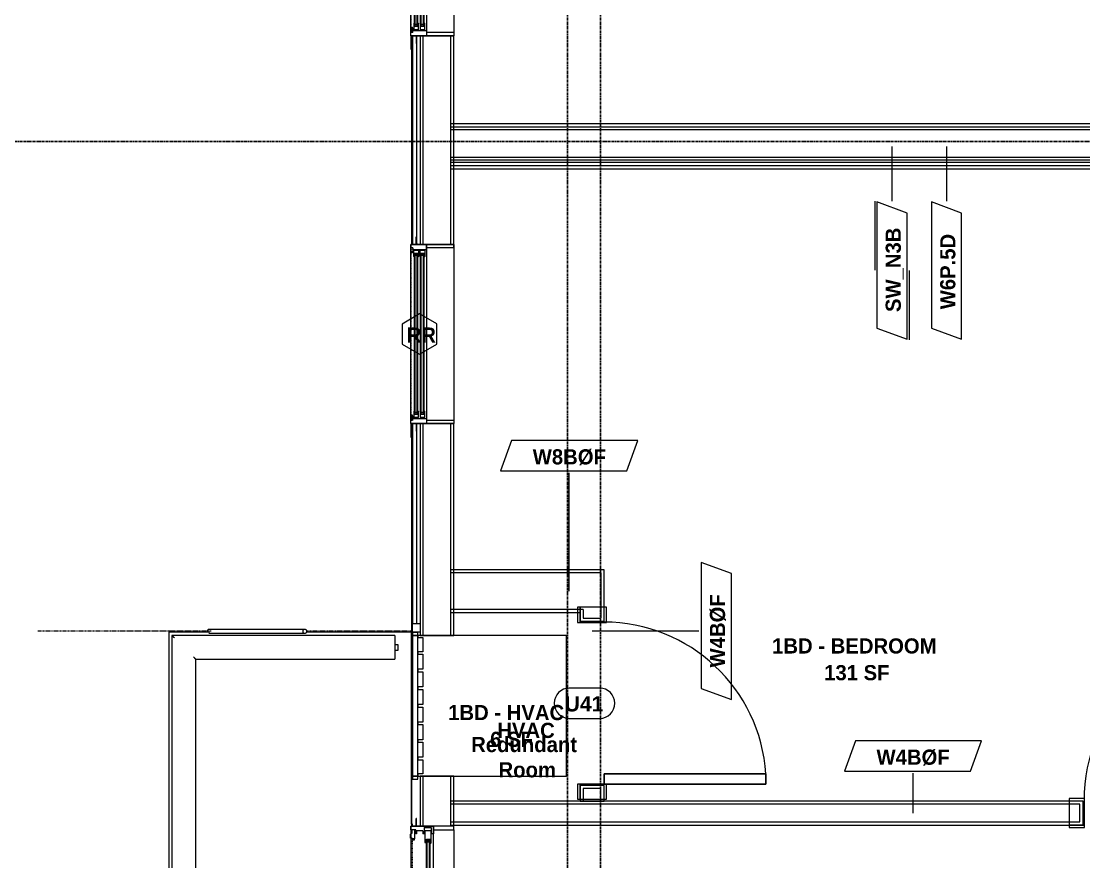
# Model space of a CAD drawing. Header units: inches. Extents: x -4058 to -1781, y 9814 to 12264.
# Drawn here: x -3937.4 to -3727.2, y 10696.6 to 10863 of the extents above; entities that cross this region are included whole.
import ezdxf

# ---------------------------------------------------------------- set-up
doc = ezdxf.new("R2010")
doc.units = ezdxf.units.IN
doc.header["$MEASUREMENT"] = 0
for name, pattern in [('Center 1_4_', [0.53125, 0.25, -0.09375, 0.09375, -0.09375]), ('Dash', [0.25, 0.125, -0.125]), ('Grid Line 1_2_', [0.875, 0.5, -0.125, 0.125, -0.125])]:
    doc.linetypes.add(name, pattern=pattern)
for name, color, linetype, lineweight in [('0-1', 7, 'Continuous', 5), ('0-2', 7, 'Continuous', 9), ('A-AREA-IDEN', 2, 'Continuous', 9), ('A-DETL-CNTR-1', 7, 'Center 1_4_', 9), ('A-DETL-GENF-1', 7, 'Continuous', 9), ('A-DETL-GENF-2', 92, 'Continuous', 18), ('A-DETL-GENF-HDLN-1', 7, 'Dash', 9), ('A-DETL-GENF-HDLN-2', 1, 'Continuous', 18), ('A-DOOR', 31, 'Continuous', 18), ('A-DOOR-1', 7, 'Continuous', 9), ('A-DOOR-3', 31, 'Continuous', 9), ('A-DOOR-4', 31, 'Continuous', 30), ('A-DOOR-FRAM-1', 7, 'Continuous', 9), ('A-DOOR-IDEN', 31, 'Continuous', 9), ('A-FLOR-1', 7, 'Continuous', 9), ('A-FLOR-2', 192, 'Continuous', 9), ('A-FLOR-HRAL-1', 7, 'Continuous', 9), ('A-GENM-1', 7, 'Continuous', 9), ('A-GLAZ', 151, 'Continuous', 18), ('A-GLAZ-1', 10, 'Continuous', 30), ('A-GLAZ-2', 7, 'Continuous', 9), ('A-GLAZ-IDEN', 152, 'Continuous', 9), ('A-WALL', 113, 'Continuous', 18), ('A-WALL-1', 7, 'Continuous', 9), ('A-WALL-2', 250, 'Continuous', 18), ('A-WALL-3', 113, 'Continuous', 9), ('A-WALL-IDEN', 211, 'Continuous', 9), ('I-WALL-1', 7, 'Continuous', 9), ('I-WALL-2', 2, 'Continuous', 9), ('S-BEAM-1', 7, 'Continuous', 9), ('S-GRID-1', 1, 'Grid Line 1_2_', 30)]:
    doc.layers.add(name, color=color, linetype=linetype, lineweight=lineweight)
doc.styles.add('Arial_B', font='arialbd.ttf', dxfattribs={"height": 3})
doc.styles.add('Century Gothic_B', font='GOTHICB.TTF', dxfattribs={"height": 3})

# ---------------------------------------------------------------- blocks, each defined once
blk = doc.blocks.new('Perforated Panel at Magic-Pak - hvac panel - 3rd floor-2505075-UNITS PLANS - 3RD FLOOR')
at = {"layer": 'A-GLAZ-2'}
for p, q in [((19.01, 4.19), (-19.01, 4.19)), ((-19.01, 4.12), (19.01, 4.12))]:
    blk.add_line(p, q, dxfattribs=at)
blk = doc.blocks.new('Window-Double_Hung-Marvin-Essential - 1-WIDE _TEMP LOWER_ ESDH3066-3454269-UNITS PLANS - 3RD FLOOR')
at = {"layer": 'A-DETL-GENF-HDLN-1'}
blk.add_line((16.1, -4.22), (-16.5, -4.22), dxfattribs=at)
at = {"layer": 'A-DETL-GENF-HDLN-2'}
for p, q in [((-17.13, 4.19), (-17.75, 4.19)), ((-17.13, -1.16), (-17.13, 4.19)), ((17.12, 4.19), (17.75, 4.19)), ((17.12, 4.19), (17.12, -1.16)), ((-16.72, -1.19), (-17.75, -1.19)), ((-17.75, -4.28), (-17.75, -1.19)), ((-16.72, -3.77), (-16.72, -1.19)), ((-16.56, -1.53), (-15.34, -1.53)), ((-16.56, -1.53), (-16.56, -2.47)), ((-15.28, -1.65), (-15.94, -1.65)), ((-15.94, -1.65), (-15.94, -2.37)), ((-15.84, -1.66), (-15.84, -2.35)), ((-15.54, -1.79), (-15.54, -2.23)), ((-15.34, -1.53), (-15.28, -1.59)), ((-15.28, -1.59), (-15.28, -1.65)), ((15.34, -1.53), (15.28, -1.59)), ((15.28, -1.59), (15.28, -1.65)), ((15.28, -1.65), (15.94, -1.65)), ((16.56, -1.53), (15.34, -1.53)), ((15.54, -1.79), (15.54, -2.23)), ((15.84, -1.66), (15.84, -2.35)), ((15.94, -1.65), (15.94, -2.37)), ((16.56, -1.53), (16.56, -2.47)), ((16.72, -3.77), (16.72, -1.19)), ((16.72, -1.19), (17.75, -1.19)), ((17.75, -4.28), (17.75, -1.19)), ((-19.25, -3.23), (-19.25, -3.19)), ((-19.25, -3.19), (-17.9, -3.19)), ((-17.75, -3.23), (-19.25, -3.23)), ((-17.9, -3.19), (-17.9, -3.08)), ((-17.9, -3.08), (-17.75, -3.08)), ((-17.08, -3.87), (-17.16, -4.28)), ((-17.08, -3.87), (-16.19, -3.87)), ((-16.85, -4.25), (-16.85, -3.87)), ((-16.38, -3.77), (-16.72, -3.77)), ((-15.34, -2.47), (-16.56, -2.47)), ((-16.56, -2.75), (-15.34, -2.75)), ((-16.56, -2.75), (-16.56, -3.69)), ((-15.34, -3.69), (-16.56, -3.69)), ((-16.38, -3.87), (-16.38, -3.77)), ((-16.18, -4.01), (-16.3, -4.01)), ((-16.3, -4.01), (-16.3, -4.25)), ((-16.19, -3.87), (-16.19, -3.97)), ((-16.19, -3.97), (-16.1, -3.97)), ((-16.18, -4.22), (-16.18, -4.01)), ((-16.1, -3.97), (-16.1, -4.22)), ((-15.94, -2.37), (-15.28, -2.37)), ((-15.28, -2.87), (-15.94, -2.87)), ((-15.94, -2.87), (-15.94, -3.59)), ((-15.94, -3.59), (-15.28, -3.59)), ((-15.84, -2.88), (-15.84, -3.57)), ((-15.54, -3.01), (-15.54, -3.45)), ((-15.34, -2.47), (-15.28, -2.41)), ((-15.34, -2.75), (-15.28, -2.81)), ((-15.34, -3.69), (-15.28, -3.63)), ((-15.28, -2.37), (-15.28, -2.41)), ((-15.28, -2.81), (-15.28, -2.87)), ((-15.28, -3.59), (-15.28, -3.63)), ((15.28, -2.37), (15.28, -2.41)), ((15.94, -2.37), (15.28, -2.37)), ((15.34, -2.47), (15.28, -2.41)), ((15.34, -2.75), (15.28, -2.81)), ((15.28, -2.81), (15.28, -2.87)), ((15.28, -2.87), (15.94, -2.87)), ((15.28, -3.59), (15.28, -3.63)), ((15.94, -3.59), (15.28, -3.59)), ((15.34, -3.69), (15.28, -3.63)), ((15.34, -2.47), (16.56, -2.47)), ((16.56, -2.75), (15.34, -2.75)), ((15.34, -3.69), (16.56, -3.69)), ((15.54, -3.01), (15.54, -3.45)), ((15.84, -2.88), (15.84, -3.57)), ((15.94, -2.87), (15.94, -3.59)), ((16.19, -3.97), (16.1, -3.97)), ((16.1, -3.97), (16.1, -4.22)), ((16.18, -4.22), (16.18, -4.01)), ((16.18, -4.01), (16.3, -4.01)), ((17.08, -3.87), (16.19, -3.87)), ((16.19, -3.87), (16.19, -3.97)), ((16.3, -4.01), (16.3, -4.25)), ((16.38, -3.87), (16.38, -3.77)), ((16.38, -3.77), (16.72, -3.77)), ((16.56, -2.75), (16.56, -3.69)), ((16.85, -4.25), (16.85, -3.87)), ((17.08, -3.87), (17.16, -4.28)), ((17.9, -3.08), (17.75, -3.08)), ((17.75, -3.23), (19.25, -3.23)), ((17.9, -3.19), (17.9, -3.08)), ((19.25, -3.19), (17.9, -3.19)), ((19.25, -3.23), (19.25, -3.19)), ((-17.75, -4.28), (-17.16, -4.28)), ((-16.3, -4.25), (-16.85, -4.25)), ((-16.18, -4.22), (-16.1, -4.22)), ((16.18, -4.22), (16.1, -4.22)), ((16.3, -4.25), (16.85, -4.25)), ((17.75, -4.28), (17.16, -4.28))]:
    blk.add_line(p, q, dxfattribs=at)
at = {"layer": 'A-GLAZ'}
for p, q in [((15.84, -1.66), (-15.84, -1.66)), ((15.84, -1.79), (-15.84, -1.79)), ((15.84, -2.23), (-15.84, -2.23)), ((15.84, -2.35), (-15.84, -2.35)), ((15.84, -2.88), (-15.84, -2.88)), ((15.84, -3.01), (-15.84, -3.01)), ((15.84, -3.45), (-15.84, -3.45)), ((15.84, -3.57), (-15.84, -3.57))]:
    blk.add_line(p, q, dxfattribs=at)
at = {"layer": 'A-GLAZ-1'}
for p, q in [((-17.75, -1.16), (-17.75, 4.19)), ((17.75, 4.19), (17.75, -1.16)), ((-17.75, -4.28), (-17.75, -1.19)), ((17.75, -1.19), (17.75, -4.28))]:
    blk.add_line(p, q, dxfattribs=at)
at = {"layer": 'A-GLAZ-2'}
for p, q in [((-17.75, 4.19), (17.75, 4.19)), ((-17.75, -1.19), (17.75, -1.19)), ((17.75, -4.19), (20.46, -4.19)), ((20.46, -4.19), (20.46, -4.25)), ((17.75, -4.28), (-17.75, -4.28)), ((20.46, -4.25), (17.75, -4.25))]:
    blk.add_line(p, q, dxfattribs=at)
blk = doc.blocks.new('V-Series_EWC4_SPVU_RFA_2015 - 2ND AND 3RD FLOOR-2226480-UNITS PLANS - 3RD FLOOR')
at = {"layer": 'A-GENM-1'}
for p, q in [((-3859.97, 11740.34), (-3859.97, 11739.78)), ((-3858.97, 11740.34), (-3859.97, 11740.34)), ((-3858.97, 11739.78), (-3858.97, 11740.34)), ((-3859.97, 11739.78), (-3859.97, 11711.9)), ((-3858.97, 11739.78), (-3859.97, 11739.78)), ((-3859.97, 11739.78), (-3858.97, 11739.78)), ((-3858.97, 11711.9), (-3858.97, 11739.78)), ((-3829.54, 11739.78), (-3858.97, 11739.78)), ((-3858.97, 11739.78), (-3858.97, 11739.34)), ((-3858.97, 11739.34), (-3857.97, 11739.34)), ((-3857.97, 11739.34), (-3857.97, 11736.54)), ((-3829.54, 11711.9), (-3829.54, 11739.78)), ((-3857.97, 11736.54), (-3858.97, 11736.54)), ((-3858.97, 11736.54), (-3858.97, 11736.04)), ((-3858.97, 11736.04), (-3857.97, 11736.04)), ((-3857.97, 11736.04), (-3857.97, 11733.06)), ((-3857.97, 11733.06), (-3858.97, 11733.06)), ((-3858.97, 11733.06), (-3858.97, 11732.56)), ((-3858.97, 11732.56), (-3857.97, 11732.56)), ((-3857.97, 11732.56), (-3857.97, 11729.57)), ((-3857.97, 11729.57), (-3858.97, 11729.57)), ((-3858.97, 11729.57), (-3858.97, 11729.07)), ((-3858.97, 11729.07), (-3857.97, 11729.07)), ((-3857.97, 11729.07), (-3857.97, 11726.09)), ((-3857.97, 11726.09), (-3858.97, 11726.09)), ((-3858.97, 11726.09), (-3858.97, 11725.59)), ((-3858.97, 11725.59), (-3857.97, 11725.59)), ((-3857.97, 11725.59), (-3857.97, 11722.61)), ((-3857.97, 11722.61), (-3858.97, 11722.61)), ((-3858.97, 11722.61), (-3858.97, 11722.11)), ((-3858.97, 11722.11), (-3857.97, 11722.11)), ((-3857.97, 11722.11), (-3857.97, 11719.12)), ((-3857.97, 11719.12), (-3858.97, 11719.12)), ((-3858.97, 11719.12), (-3858.97, 11718.62)), ((-3858.97, 11718.62), (-3857.97, 11718.62)), ((-3857.97, 11718.62), (-3857.97, 11715.64)), ((-3857.97, 11715.64), (-3858.97, 11715.64)), ((-3858.97, 11715.64), (-3858.97, 11715.14)), ((-3858.97, 11715.14), (-3857.97, 11715.14)), ((-3857.97, 11715.14), (-3857.97, 11712.34)), ((-3859.97, 11711.9), (-3858.97, 11711.9)), ((-3859.97, 11711.9), (-3859.97, 11711.34)), ((-3858.97, 11711.9), (-3859.97, 11711.9)), ((-3859.97, 11711.34), (-3858.97, 11711.34)), ((-3857.97, 11712.34), (-3858.97, 11712.34)), ((-3858.97, 11712.34), (-3858.97, 11711.9)), ((-3858.97, 11711.34), (-3858.97, 11711.9)), ((-3858.97, 11711.9), (-3829.54, 11711.9))]:
    blk.add_line(p, q, dxfattribs=at)
blk = doc.blocks.new('Door-Sliding-Marvin-2_Panel_Patio_Door-Essential - LR-MARVIN ESSENTIAL SLIDING - 6_-0_X6_-10_ - 3RD FLOOR-3441016-UNITS PLANS - 3RD FLOOR')
at = {"layer": 'A-DETL-GENF-1'}
for p, q in [((-32.87, 2.72), (-32.87, 2.27)), ((-32.61, 2.72), (-32.61, 2.27))]:
    blk.add_line(p, q, dxfattribs=at)
at = {"layer": 'A-DETL-GENF-2'}
for p, q in [((-35, 4.28), (-35.75, 4.28)), ((-35.75, 4.28), (-35.75, -0.19)), ((-35, 3.31), (-35, 4.28)), ((-37.25, 3.19), (-37.25, 3.23)), ((-35.75, 3.23), (-37.25, 3.23)), ((-35.91, 3.19), (-37.25, 3.19)), ((-35.91, 3.19), (-35.91, 3.08)), ((-35.75, 3.08), (-35.91, 3.08)), ((-34.25, 3.31), (-35, 3.31)), ((-34.81, 3.19), (-32.46, 3.19)), ((-34.81, 1.94), (-34.81, 3.19)), ((-34.25, 3.19), (-34.25, 3.31)), ((-32.38, 2.87), (-33.09, 2.87)), ((-33.09, 2.87), (-33.09, 2.12)), ((-33.09, 2.12), (-32.34, 2.12)), ((-32.98, 2.72), (-32.98, 2.87)), ((-32.98, 2.27), (-32.98, 2.12)), ((-32.46, 3.19), (-32.38, 2.87)), ((-32.34, 2.12), (-32.34, 2)), ((-35.5, 1.62), (-35.5, 0.25)), ((-35.5, 1.62), (-34.25, 1.62)), ((-35.5, 0.25), (-34.39, 0.25)), ((-32.41, 1.94), (-34.81, 1.94)), ((-34.39, 0.25), (-34.25, 0.1)), ((-34.25, 1.62), (-34.25, 1.94)), ((-34.25, -0.19), (-34.25, 0.1)), ((-32.34, 2), (-32.41, 1.94)), ((-35.75, -0.19), (-34.25, -0.19)), ((-35.06, -0.22), (-35.75, -0.22)), ((-35.75, -0.22), (-35.75, -4.19)), ((-35.06, -4.19), (-35.06, -0.22)), ((35.06, -0.22), (35.06, -4.19)), ((35.75, -0.22), (35.06, -0.22)), ((35.75, -4.19), (35.75, -0.22)), ((-35.75, -4.19), (-35.06, -4.19)), ((35.06, -4.19), (35.75, -4.19))]:
    blk.add_line(p, q, dxfattribs=at)
at = {"layer": 'A-DETL-GENF-HDLN-1'}
blk.add_line((1.75, 3.94), (33.01, 3.94), dxfattribs=at)
at = {"layer": 'A-DETL-GENF-HDLN-2'}
for p, q in [((0.6, 4.36), (0.34, 4.05)), ((1.35, 4.36), (0.6, 4.36)), ((1.35, 4.05), (1.35, 4.36)), ((33.41, 4.05), (33.41, 4.36)), ((33.41, 4.36), (34.16, 4.36)), ((34.16, 4.36), (34.42, 4.05)), ((35, 4.28), (35.75, 4.28)), ((35, 3.31), (35, 4.28)), ((35.75, 4.28), (35.75, -0.19)), ((-32.87, 2.72), (-32.87, 2.27)), ((-32.61, 2.72), (-32.61, 2.27)), ((-0.66, 2.12), (-1.41, 2.12)), ((-1.41, 2.12), (-1.41, 2)), ((-1.29, 3.19), (-1.38, 2.87)), ((-1.38, 2.87), (-0.66, 2.87)), ((0.87, 3.19), (-1.29, 3.19)), ((-1.14, 2.72), (-1.14, 2.27)), ((-0.88, 2.72), (-0.88, 2.27)), ((-0.77, 2.72), (-0.77, 2.87)), ((-0.77, 2.27), (-0.77, 2.12)), ((-0.66, 2.87), (-0.66, 2.12)), ((-0.24, 4.05), (-0.24, 3.53)), ((0.34, 4.05), (-0.24, 4.05)), ((-0.24, 3.53), (1.51, 3.53)), ((0.87, 1.72), (0.87, 3.19)), ((1.35, 4.05), (1.51, 4.05)), ((1.51, 3.69), (1.51, 4.05)), ((1.71, 3.69), (1.51, 3.69)), ((1.51, 3.65), (1.75, 3.65)), ((1.51, 3.53), (1.51, 3.65)), ((1.64, 3.83), (1.64, 3.94)), ((1.75, 3.94), (1.64, 3.94)), ((1.64, 3.83), (1.71, 3.83)), ((1.71, 3.83), (1.71, 3.69)), ((1.75, 3.65), (1.75, 3.94)), ((33.01, 3.94), (33.12, 3.94)), ((33.01, 3.65), (33.01, 3.94)), ((33.25, 3.65), (33.01, 3.65)), ((33.12, 3.83), (33.05, 3.83)), ((33.05, 3.83), (33.05, 3.69)), ((33.05, 3.69), (33.25, 3.69)), ((33.12, 3.83), (33.12, 3.94)), ((33.25, 3.69), (33.25, 4.05)), ((33.41, 4.05), (33.25, 4.05)), ((33.25, 3.53), (33.25, 3.65)), ((35, 3.53), (33.25, 3.53)), ((34.25, 3.19), (34.25, 3.31)), ((34.25, 3.31), (35, 3.31)), ((34.81, 3.19), (34.25, 3.19)), ((34.42, 4.05), (35, 4.05)), ((34.81, 1.94), (34.81, 3.19)), ((35.75, 3.23), (37.25, 3.23)), ((35.75, 3.08), (35.9, 3.08)), ((35.9, 3.19), (35.9, 3.08)), ((35.9, 3.19), (37.25, 3.19)), ((37.25, 3.19), (37.25, 3.23)), ((-1.41, 2), (-1.34, 1.94)), ((-1.34, 1.94), (0.87, 1.94)), ((0.24, 1.82), (-0.88, 1.72)), ((-0.88, 0.25), (-0.88, 1.72)), ((-0.88, 1.5), (1.29, 1.5)), ((1.34, 0.25), (-0.88, 0.25)), ((-0.43, 1.68), (0.43, 1.76)), ((-0.43, 1.58), (-0.43, 1.68)), ((-0.24, 1.58), (-0.43, 1.58)), ((-0.24, 1.62), (0.87, 1.72)), ((-0.24, 1.62), (-0.24, 1.7)), ((-0.24, 1.51), (-0.24, 1.58)), ((0.24, 1.93), (0.24, 1.86)), ((0.24, 1.86), (0.43, 1.86)), ((0.24, 1.82), (0.24, 1.74)), ((0.43, 1.86), (0.43, 1.76)), ((0.66, 1.19), (0.66, 0.44)), ((1.37, 1.19), (0.66, 1.19)), ((0.66, 0.44), (1.41, 0.44)), ((0.77, 1.04), (0.77, 1.19)), ((0.77, 0.58), (0.77, 0.44)), ((0.88, 1.04), (0.88, 0.58)), ((1.14, 1.04), (1.14, 0.58)), ((1.29, 1.5), (1.37, 1.19)), ((1.41, 0.31), (1.34, 0.25)), ((1.41, 0.44), (1.41, 0.31)), ((33.16, 0.44), (32.41, 0.44)), ((32.41, 0.44), (32.41, 0.31)), ((32.41, 0.31), (32.47, 0.25)), ((32.52, 1.5), (32.44, 1.19)), ((32.44, 1.19), (33.16, 1.19)), ((32.47, 0.25), (34.84, 0.25)), ((34.84, 1.5), (32.52, 1.5)), ((32.68, 1.04), (32.68, 0.58)), ((32.93, 1.04), (32.93, 0.58)), ((33.04, 1.04), (33.04, 1.19)), ((33.04, 0.58), (33.04, 0.44)), ((33.16, 1.19), (33.16, 0.44)), ((34.81, 1.94), (34.25, 1.94)), ((34.25, 1.62), (34.25, 1.94)), ((35.5, 1.62), (34.25, 1.62)), ((34.39, 0.25), (34.25, 0.1)), ((34.25, -0.19), (34.25, 0.1)), ((35.5, 0.25), (34.39, 0.25)), ((34.84, 0.25), (34.84, 1.5)), ((35.5, 1.62), (35.5, 0.25)), ((35.75, -0.19), (34.25, -0.19))]:
    blk.add_line(p, q, dxfattribs=at)
at = {"layer": 'A-DOOR'}
for p, q in [((-32.98, 2.87), (-0.77, 2.87)), ((-32.98, 2.72), (-0.77, 2.72)), ((-32.98, 2.27), (-0.77, 2.27)), ((-32.98, 2.12), (-0.77, 2.12)), ((0.77, 1.19), (33.04, 1.19)), ((0.77, 1.04), (33.04, 1.04)), ((0.77, 0.58), (33.04, 0.58)), ((0.77, 0.44), (33.04, 0.44))]:
    blk.add_line(p, q, dxfattribs=at)
at = {"layer": 'A-DOOR-1'}
for p, q in [((-35.75, 4.25), (-40.68, 4.25)), ((-40.68, 4.25), (-40.68, 4.19)), ((-35.75, 4.25), (35.75, 4.25)), ((-35.75, 4.19), (-35.75, 4.25)), ((35.75, 4.25), (35.75, 4.19)), ((-35.75, 4.19), (35.75, 4.19))]:
    blk.add_line(p, q, dxfattribs=at)
at = {"layer": 'A-DOOR-FRAM-1'}
for p, q in [((35.75, 4.28), (-35.75, 4.28)), ((-35.75, 4.28), (-35.75, -0.19)), ((35.75, -0.19), (35.75, 4.28)), ((-35.75, -0.19), (35.75, -0.19))]:
    blk.add_line(p, q, dxfattribs=at)
blk = doc.blocks.new('Railing - Baluster_01-2700443-UNITS PLANS - 3RD FLOOR')
at = {"layer": 'A-FLOR-HRAL-1'}
for p, q in [((-0.59, 1.18), (0.59, 1.18)), ((-0.59, 0.59), (-0.59, 1.18)), ((0.59, 1.18), (0.59, 0.59))]:
    blk.add_line(p, q, dxfattribs=at)
blk = doc.blocks.new('Railing - Railing-3415208-UNITS PLANS - 3RD FLOOR')
at = {"layer": 'A-FLOR-HRAL-1'}
for p, q in [((-3863.47, 10741.36), (-3907.59, 10741.36)), ((-3907.59, 10741.36), (-3907.59, 10627.81)), ((-3863.47, 10741.36), (-3863.47, 10740.89)), ((-3863.47, 10740.89), (-3863.47, 10737.11)), ((-3902.86, 10736.64), (-3863.47, 10736.64)), ((-3902.86, 10632.54), (-3902.86, 10736.64)), ((-3863.47, 10737.11), (-3863.47, 10736.64)), ((-3863.47, 10632.54), (-3902.86, 10632.54)), ((-3863.47, 10632.54), (-3863.47, 10632.07)), ((-3863.47, 10632.07), (-3863.47, 10628.29)), ((-3863.47, 10628.29), (-3863.47, 10627.81)), ((-3907.59, 10627.81), (-3863.47, 10627.81))]:
    blk.add_line(p, q, dxfattribs=at)
for points, knots in [([(-3907.59, 10741.36), (-3907.59, 10741.36), (-3907.58, 10741.36), (-3907.55, 10741.33), (-3907.52, 10741.3), (-3907.5, 10741.27), (-3907.47, 10741.25), (-3907.44, 10741.22), (-3907.4, 10741.18), (-3907.36, 10741.14), (-3907.32, 10741.1), (-3907.28, 10741.06), (-3907.22, 10740.99), (-3907.16, 10740.93), (-3907.11, 10740.89)], [0, 0, 0, 0, 0.166667, 0.25, 0.333333, 0.416667, 0.458333, 0.5, 0.583333, 0.666667, 0.708333, 0.75, 0.833333, 1, 1, 1, 1]), ([(-3903.33, 10737.11), (-3903.29, 10737.07), (-3903.23, 10737.01), (-3903.15, 10736.93), (-3903.11, 10736.88), (-3903.07, 10736.85), (-3903.04, 10736.82), (-3903.01, 10736.78), (-3902.98, 10736.76), (-3902.95, 10736.73), (-3902.92, 10736.7), (-3902.9, 10736.67), (-3902.87, 10736.65), (-3902.86, 10736.64), (-3902.86, 10736.64)], [0, 0, 0, 0, 0.166667, 0.25, 0.333333, 0.375, 0.416667, 0.5, 0.541667, 0.583333, 0.666667, 0.75, 0.833333, 1, 1, 1, 1]), ([(-3903.33, 10632.07), (-3903.29, 10632.11), (-3903.23, 10632.17), (-3903.15, 10632.25), (-3903.11, 10632.29), (-3903.07, 10632.33), (-3903.04, 10632.36), (-3903.01, 10632.39), (-3902.98, 10632.42), (-3902.95, 10632.45), (-3902.92, 10632.48), (-3902.9, 10632.5), (-3902.87, 10632.53), (-3902.86, 10632.54), (-3902.86, 10632.54)], [0, 0, 0, 0, 0.166667, 0.25, 0.333333, 0.375, 0.416667, 0.5, 0.541667, 0.583333, 0.666667, 0.75, 0.833333, 1, 1, 1, 1]), ([(-3907.59, 10627.81), (-3907.59, 10627.81), (-3907.58, 10627.82), (-3907.55, 10627.85), (-3907.52, 10627.88), (-3907.5, 10627.91), (-3907.47, 10627.93), (-3907.44, 10627.96), (-3907.4, 10628), (-3907.36, 10628.04), (-3907.32, 10628.08), (-3907.29, 10628.12), (-3907.22, 10628.18), (-3907.15, 10628.24), (-3907.11, 10628.29)], [0, 0, 0, 0, 0.166667, 0.25, 0.333333, 0.416667, 0.458333, 0.5, 0.583333, 0.666667, 0.708333, 0.75, 0.833333, 1, 1, 1, 1])]:
    blk.add_open_spline(points, degree=3, knots=knots, dxfattribs=at)
at = {"rotation": 269.9999999999996}
blk.add_blockref('Railing - Baluster_01-2700443-UNITS PLANS - 3RD FLOOR', (-3864.06, 10739), dxfattribs=at)
blk = doc.blocks.new('Walls 38 - Walls 1-3380290-UNITS PLANS - 3RD FLOOR')
at = {"layer": 'S-BEAM-1'}
for p, q in [((-3881.32, 10742.56), (-3900.27, 10742.56)), ((-3900.27, 10741.81), (-3881.32, 10741.81))]:
    blk.add_line(p, q, dxfattribs=at)
at = {"layer": 'S-BEAM-1', "flags": 128}
for points in [[(-3881.32, 10742.56), (-3881.42, 10742.55), (-3881.51, 10742.52), (-3881.59, 10742.47), (-3881.65, 10742.4), (-3881.7, 10742.32), (-3881.72, 10742.23), (-3881.72, 10742.14), (-3881.7, 10742.05), (-3881.65, 10741.97), (-3881.59, 10741.9), (-3881.51, 10741.85), (-3881.42, 10741.82), (-3881.32, 10741.81)], [(-3881.32, 10741.81), (-3881.23, 10741.82), (-3881.14, 10741.85), (-3881.06, 10741.9), (-3880.99, 10741.97), (-3880.95, 10742.05), (-3880.93, 10742.14), (-3880.93, 10742.23), (-3880.95, 10742.32), (-3880.99, 10742.4), (-3881.06, 10742.47), (-3881.14, 10742.52), (-3881.23, 10742.55), (-3881.32, 10742.56)]]:
    blk.add_lwpolyline(points, dxfattribs=at)
at = {"layer": 'S-BEAM-1'}
blk.add_ellipse((-3900.27, 10742.19), major_axis=(0, 0.375), ratio=0.93544, start_param=0, end_param=2.081897, dxfattribs=at)
blk = doc.blocks.new('CTR - 1st Phase - Shell_rvt-1-UNITS PLANS - 3RD FLOOR')
at = {"layer": 'A-DETL-CNTR-1'}
for p, q in [((-3899.86, 10742.19), (-3934.11, 10742.19)), ((-3860.22, 10742.19), (-3880.93, 10742.19))]:
    blk.add_line(p, q, dxfattribs=at)
at = {"layer": 'A-FLOR-1'}
for p, q in [((-3900.19, 10742), (-3908.22, 10742)), ((-3908.22, 10742), (-3908.22, 10627.18)), ((-3860.22, 10742), (-3880.98, 10742)), ((-3858.47, 10742), (-3859.97, 10742))]:
    blk.add_line(p, q, dxfattribs=at)
at = {"layer": 'A-WALL-1'}
for p, q in [((-3857.19, 10860.1), (-3857.22, 10860.1)), ((-3851.85, 10818.8), (-3851.85, 10860.1)), ((-3860.22, 10857.39), (-3860.22, 10818.8)), ((-3857.22, 10818.8), (-3857.19, 10818.8)), ((-3857.19, 10783.3), (-3857.22, 10783.3)), ((-3851.85, 10741.38), (-3851.85, 10783.3)), ((-3860.22, 10780.59), (-3860.22, 10742)), ((-3859.97, 10742), (-3859.97, 10743.75)), ((-3859.97, 10743.75), (-3858.47, 10743.75)), ((-3858.47, 10743.75), (-3858.47, 10741.38)), ((-3860.22, 10742), (-3859.97, 10742)), ((-3858.47, 10741.38), (-3851.85, 10741.38)), ((-3851.85, 10713.5), (-3858.47, 10713.5)), ((-3858.47, 10713.5), (-3858.47, 10703.6)), ((-3851.85, 10703.6), (-3851.85, 10713.5)), ((-3859.97, 10703.98), (-3860.22, 10703.98)), ((-3860.22, 10703.98), (-3860.22, 10703.6)), ((-3859.97, 10703.6), (-3859.97, 10703.98)), ((-3855.85, 10703.6), (-3855.82, 10703.6))]:
    blk.add_line(p, q, dxfattribs=at)
at = {"layer": 'A-WALL-2'}
for p, q in [((-3859.97, 10860.1), (-3859.97, 10818.8)), ((-3859.22, 10860.1), (-3859.22, 10818.8)), ((-3858.47, 10860.1), (-3858.47, 10818.8)), ((-3857.97, 10860.1), (-3857.97, 10818.8)), ((-3852.47, 10860.1), (-3852.47, 10818.8)), ((-3859.97, 10783.3), (-3859.97, 10743.75)), ((-3859.22, 10783.3), (-3859.22, 10743.75)), ((-3858.47, 10783.3), (-3858.47, 10743.75)), ((-3857.97, 10783.3), (-3857.97, 10741.38)), ((-3852.47, 10783.3), (-3852.47, 10741.38)), ((-3857.97, 10713.5), (-3857.97, 10703.6)), ((-3852.47, 10713.5), (-3852.47, 10703.6))]:
    blk.add_line(p, q, dxfattribs=at)
at = {"layer": '0-2'}
for name, p, rotation in [('Window-Double_Hung-Marvin-Essential - 1-WIDE _TEMP LOWER_ ESDH3066-3454269-UNITS PLANS - 3RD FLOOR', (-3856.04, 10877.85), 269.9999999999999), ('Window-Double_Hung-Marvin-Essential - 1-WIDE _TEMP LOWER_ ESDH3066-3454269-UNITS PLANS - 3RD FLOOR', (-3856.04, 10801.05), 269.9999999999999), ('Perforated Panel at Magic-Pak - hvac panel - 3rd floor-2505075-UNITS PLANS - 3RD FLOOR', (-3856.04, 10722.99), 89.99999999999991), ('Door-Sliding-Marvin-2_Panel_Patio_Door-Essential - LR-MARVIN ESSENTIAL SLIDING - 6_-0_X6_-10_ - 3RD FLOOR-3441016-UNITS PLANS - 3RD FLOOR', (-3856.04, 10667.85), 89.99999999999991)]:
    blk.add_blockref(name, p, dxfattribs=dict(at, rotation=rotation))
for name, p in [('Railing - Railing-3415208-UNITS PLANS - 3RD FLOOR', (0, 0)), ('Walls 38 - Walls 1-3380290-UNITS PLANS - 3RD FLOOR', (0, 0)), ('V-Series_EWC4_SPVU_RFA_2015 - 2ND AND 3RD FLOOR-2226480-UNITS PLANS - 3RD FLOOR', (0, -998.4))]:
    blk.add_blockref(name, p, dxfattribs=at)
blk = doc.blocks.new('CTR - 1st Phase - Common Walls_rvt-1-UNITS PLANS - 3RD FLOOR')
at = {"layer": 'A-WALL-2'}
for p, q in [((-3487.3, 10842), (-3852.47, 10842)), ((-3487.3, 10841.5), (-3852.47, 10841.5)), ((-3487.3, 10836), (-3852.47, 10836)), ((-3487.3, 10835.5), (-3852.47, 10835.5)), ((-3487.3, 10835), (-3852.47, 10835)), ((-3487.3, 10834.38), (-3852.47, 10834.38))]:
    blk.add_line(p, q, dxfattribs=at)
at = {"layer": 'I-WALL-1'}
for p, q in [((-3525.8, 10842.63), (-3852.47, 10842.63)), ((-3852.47, 10842.63), (-3852.47, 10833.75)), ((-3852.47, 10833.75), (-3525.8, 10833.75))]:
    blk.add_line(p, q, dxfattribs=at)
blk = doc.blocks.new('CTR - 1st Phase - Structure_rvt-1-UNITS PLANS - 3RD FLOOR')
at = {"layer": 'S-GRID-1'}
for p, q in [((-3829.32, 9814.03), (-3829.32, 12247.5)), ((-3822.82, 9814.03), (-3822.82, 12247.5)), ((-1781.27, 10839.19), (-4041.78, 10839.19))]:
    blk.add_line(p, q, dxfattribs=at)
blk = doc.blocks.new('SWING - SINGLE - FLUSH - SWING - FLUSH - 2-10 x 6-8 - PRIVACY-4346067-UNITS PLANS - 3RD FLOOR')
at = {"layer": 'A-DOOR-3'}
for p, q in [((-17, 2.87), (-20, 2.87)), ((-20, 2.87), (-20, -2.38)), ((-17, -2.38), (-17, 2.87)), ((20, 2.87), (17, 2.87)), ((17, 2.87), (17, -2.38)), ((20, -2.38), (20, 2.87)), ((-20, -2.38), (-17, -2.38)), ((-17, -2.38), (-20, -2.38)), ((-20, -2.38), (-20, -2.88)), ((-20, -2.88), (-17, -2.88)), ((-17, -2.88), (-17, -2.38)), ((17, -2.38), (20, -2.38)), ((20, -2.38), (17, -2.38)), ((17, -2.38), (17, -2.88)), ((17, -2.88), (20, -2.88)), ((20, -2.88), (20, -2.38))]:
    blk.add_line(p, q, dxfattribs=at)
blk.add_arc((17, 2.37), 34.07, 93.3657, 180, dxfattribs=at)
at = {"layer": 'A-DOOR-4'}
for p, q in [((15, 2.37), (15, 36.38)), ((17, 36.38), (15, 36.38)), ((17, 2.37), (17, 36.38)), ((17, 2.37), (15, 2.37))]:
    blk.add_line(p, q, dxfattribs=at)
blk = doc.blocks.new('SWING - SINGLE - FLUSH - SWING - 32_ x 80_ - WITH ACOUSTICAL SEAL-4346071-UNITS PLANS - 3RD FLOOR')
at = {"layer": 'A-DOOR-3'}
for p, q in [((-16, 2.87), (-19, 2.87)), ((-19, 2.87), (-19, -2.38)), ((-16, -2.38), (-16, 2.87)), ((19, 2.87), (16, 2.87)), ((16, 2.87), (16, -2.38)), ((19, -2.38), (19, 2.87)), ((-19, -2.38), (-16, -2.38)), ((-16, -2.38), (-19, -2.38)), ((-19, -2.38), (-19, -2.88)), ((-19, -2.88), (-16, -2.88)), ((-16, -2.88), (-16, -2.38)), ((16, -2.38), (19, -2.38)), ((19, -2.38), (16, -2.38)), ((16, -2.38), (16, -2.88)), ((16, -2.88), (19, -2.88)), ((19, -2.88), (19, -2.38))]:
    blk.add_line(p, q, dxfattribs=at)
blk.add_arc((16, 2.37), 32.07, 93.5759, 180, dxfattribs=at)
at = {"layer": 'A-DOOR-4'}
for p, q in [((14, 2.37), (14, 34.38)), ((16, 34.38), (14, 34.38)), ((16, 2.37), (16, 34.38)), ((16, 2.37), (14, 2.37))]:
    blk.add_line(p, q, dxfattribs=at)
blk = doc.blocks.new('Wall Tag - Shear Wall-3956451-UNITS PLANS - 3RD FLOOR')
at = {"layer": 'A-WALL-IDEN'}
for p, q in [((-0.3561, 0.0937), (-0.4244, -0.0937)), ((0.4244, 0.0937), (-0.3561, 0.0937)), ((0.4291, 0.1068), (0.0033, 0.1068)), ((0.3561, -0.0937), (0.4244, 0.0937)), ((0, -0.1068), (-0.4291, -0.1068)), ((-0.4244, -0.0937), (0.3561, -0.0937))]:
    blk.add_line(p, q, dxfattribs=at)
blk = doc.blocks.new('Wall Tag - Arch Wall-3956453-UNITS PLANS - 3RD FLOOR')
at = {"layer": 'A-WALL-IDEN'}
for p, q in [((-0.3561, 0.0937), (-0.4244, -0.0937)), ((0.4244, 0.0937), (-0.3561, 0.0937)), ((0.3561, -0.0937), (0.4244, 0.0937)), ((-0.4244, -0.0937), (0.3561, -0.0937))]:
    blk.add_line(p, q, dxfattribs=at)
blk = doc.blocks.new('Window Tag - ONE-4156801-UNITS PLANS - 3RD FLOOR')
at = {"layer": 'A-GLAZ-IDEN'}
for p, q in [((0, 0.125), (-0.1071, 0.0619)), ((0.107, 0.062), (0, 0.125)), ((-0.1071, 0.0619), (-0.1071, -0.0619)), ((0.107, -0.0624), (0.107, 0.062)), ((-0.1071, -0.0619), (0, -0.125)), ((0, -0.125), (0.107, -0.0624))]:
    blk.add_line(p, q, dxfattribs=at)
blk = doc.blocks.new('Door Tag - Type Mark-2601225-UNITS PLANS - 3RD FLOOR')
at = {"layer": 'A-DOOR-IDEN'}
for p, q in [((0.09375, 0.09375), (-0.09375, 0.09375)), ((-0.09375, -0.09375), (0.09375, -0.09375))]:
    blk.add_line(p, q, dxfattribs=at)
for centre, start, end in [((-0.09375, 0), 90, 270), ((0.09375, 0), 270, 90)]:
    blk.add_arc(centre, 0.09375, start, end, dxfattribs=at)

msp = doc.modelspace()

# ---------------------------------------------------------------- linework, layer by layer
at = {"layer": 'A-FLOR-2'}
msp.add_line((-3851.85, 10702.91), (-3851.85, 10632.79), dxfattribs=at)
at = {"layer": 'A-WALL'}
for p, q in [((-3822.72, 10753.75), (-3852.47, 10753.75)), ((-3822.72, 10753.75), (-3822.72, 10744.81)), ((-3826.22, 10746.5), (-3852.47, 10746.5)), ((-3826.22, 10746.5), (-3826.22, 10744.81)), ((-3826.22, 10744.81), (-3822.72, 10744.81)), ((-3826.22, 10711.06), (-3826.22, 10708.56)), ((-3822.72, 10711.06), (-3826.22, 10711.06)), ((-3822.72, 10708.56), (-3822.72, 10711.06)), ((-3727.92, 10707.94), (-3852.47, 10707.94)), ((-3727.92, 10704.44), (-3727.92, 10707.94)), ((-3852.47, 10704.44), (-3727.92, 10704.44))]:
    msp.add_line(p, q, dxfattribs=at)
at = {"layer": 'A-WALL-3'}
for p, q in [((-3826.85, 10745.88), (-3826.85, 10744.19)), ((-3822.1, 10744.19), (-3822.1, 10745.88)), ((-3826.85, 10744.19), (-3822.1, 10744.19)), ((-3826.85, 10711.69), (-3826.85, 10708.56)), ((-3822.1, 10711.69), (-3826.85, 10711.69)), ((-3822.1, 10708.56), (-3822.1, 10711.69)), ((-3727.3, 10708.56), (-3852.47, 10708.56)), ((-3852.47, 10708.56), (-3852.47, 10703.81)), ((-3826.85, 10708.56), (-3822.1, 10708.56)), ((-3727.3, 10703.81), (-3727.3, 10708.56)), ((-3852.47, 10703.81), (-3727.3, 10703.81))]:
    msp.add_line(p, q, dxfattribs=at)
at = {"layer": 'A-WALL-IDEN'}
for p, q in [((-3765.12, 10838.19), (-3765.12, 10827.35)), ((-3754.33, 10838.19), (-3754.33, 10827.35)), ((-3829, 10750.13), (-3829, 10773.57)), ((-3824.47, 10742.25), (-3803.32, 10742.25)), ((-3760.96, 10706.19), (-3760.96, 10714.1))]:
    msp.add_line(p, q, dxfattribs=at)
at = {"layer": 'I-WALL-2'}
for p, q in [((-3822.1, 10754.38), (-3852.47, 10754.38)), ((-3852.47, 10754.38), (-3852.47, 10745.88)), ((-3822.1, 10745.88), (-3822.1, 10754.38)), ((-3852.47, 10745.88), (-3826.85, 10745.88))]:
    msp.add_line(p, q, dxfattribs=at)

# ---------------------------------------------------------------- block references
at = {"layer": '0-1'}
for name in ['CTR - 1st Phase - Structure_rvt-1-UNITS PLANS - 3RD FLOOR', 'CTR - 1st Phase - Shell_rvt-1-UNITS PLANS - 3RD FLOOR', 'CTR - 1st Phase - Common Walls_rvt-1-UNITS PLANS - 3RD FLOOR']:
    msp.add_blockref(name, (0, 0), dxfattribs=at)
at = {"layer": 'A-DOOR-3', "rotation": 269.9999999999901}
msp.add_blockref('SWING - SINGLE - FLUSH - SWING - 32_ x 80_ - WITH ACOUSTICAL SEAL-4346071-UNITS PLANS - 3RD FLOOR', (-3824.47, 10727.94), dxfattribs=at)
at = {"layer": 'A-DOOR-3'}
msp.add_blockref('SWING - SINGLE - FLUSH - SWING - FLUSH - 2-10 x 6-8 - PRIVACY-4346067-UNITS PLANS - 3RD FLOOR', (-3710.05, 10706.19), dxfattribs=at)
at = {"layer": 'A-DOOR-IDEN', "xscale": 31.99999999999999, "yscale": 31.99999999999999, "zscale": 31.99999999999999}
msp.add_blockref('Door Tag - Type Mark-2601225-UNITS PLANS - 3RD FLOOR', (-3825.97, 10727.94), dxfattribs=at)
at = {"layer": 'A-GLAZ-IDEN', "xscale": 31.99999999999999, "yscale": 31.99999999999999, "zscale": 31.99999999999999}
msp.add_blockref('Window Tag - ONE-4156801-UNITS PLANS - 3RD FLOOR', (-3858.64, 10801.05), dxfattribs=at)
at = {"layer": 'A-WALL-IDEN', "xscale": 31.99999999999999, "yscale": 31.99999999999999, "zscale": 31.99999999999999, "rotation": 89.99999999999955}
for name, p in [('Wall Tag - Shear Wall-3956451-UNITS PLANS - 3RD FLOOR', (-3765.12, 10813.61)), ('Wall Tag - Arch Wall-3956453-UNITS PLANS - 3RD FLOOR', (-3754.33, 10813.61)), ('Wall Tag - Arch Wall-3956453-UNITS PLANS - 3RD FLOOR', (-3799.9, 10742.25))]:
    msp.add_blockref(name, p, dxfattribs=at)
at = {"layer": 'A-WALL-IDEN', "xscale": 31.99999999999999, "yscale": 31.99999999999999, "zscale": 31.99999999999999}
for p in [(-3829, 10776.99), (-3760.96, 10717.52)]:
    msp.add_blockref('Wall Tag - Arch Wall-3956453-UNITS PLANS - 3RD FLOOR', p, dxfattribs=at)

# ---------------------------------------------------------------- texts
at = {"layer": 'A-AREA-IDEN', "char_height": 3, "attachment_point": 1, "style": 'Century Gothic_B'}
for s, insert, width in [('1BD - BEDROOM', (-3788.84, 10740.79), 40.299), ('131 SF', (-3778.54, 10735.5), 15.352), ('1BD - HVAC', (-3852.94, 10727.6), 29.593), ('HVAC', (-3843.22, 10724.07), 15.049), ('Redundant', (-3848.39, 10721.27), 27.573), ('6 SF', (-3844.65, 10722.31), 9.494), ('Room', (-3842.97, 10716.27), 14.544)]:
    msp.add_mtext(s, dxfattribs=dict(at, insert=insert, width=width))
at = {"layer": 'A-DOOR-IDEN', "insert": (-3829.91, 10729.32), "char_height": 3, "width": 9.393, "attachment_point": 1, "style": 'Arial_B'}
msp.add_mtext('U41', dxfattribs=at)
at = {"layer": 'A-GLAZ-IDEN', "insert": (-3861.16, 10802.34), "char_height": 3, "width": 6.06, "attachment_point": 1, "style": 'Century Gothic_B'}
msp.add_mtext('RR', dxfattribs=at)
at = {"layer": 'A-WALL-IDEN', "char_height": 3, "attachment_point": 1, "rotation": 90, "style": 'Century Gothic_B'}
for s, insert, width in [('SW_N3B', (-3766.37, 10805.4), 19.796), ('W6P.5D', (-3755.58, 10805.94), 18.483), ('W4BØF', (-3801.15, 10735.03), 17.372)]:
    msp.add_mtext(s, dxfattribs=dict(at, insert=insert, width=width))
at = {"layer": 'A-WALL-IDEN', "char_height": 3, "width": 17.372, "attachment_point": 1, "style": 'Century Gothic_B'}
for s, insert in [('W8BØF', (-3836.21, 10778.23)), ('W4BØF', (-3768.18, 10718.77))]:
    msp.add_mtext(s, dxfattribs=dict(at, insert=insert))

doc.saveas('drawing.dxf')
